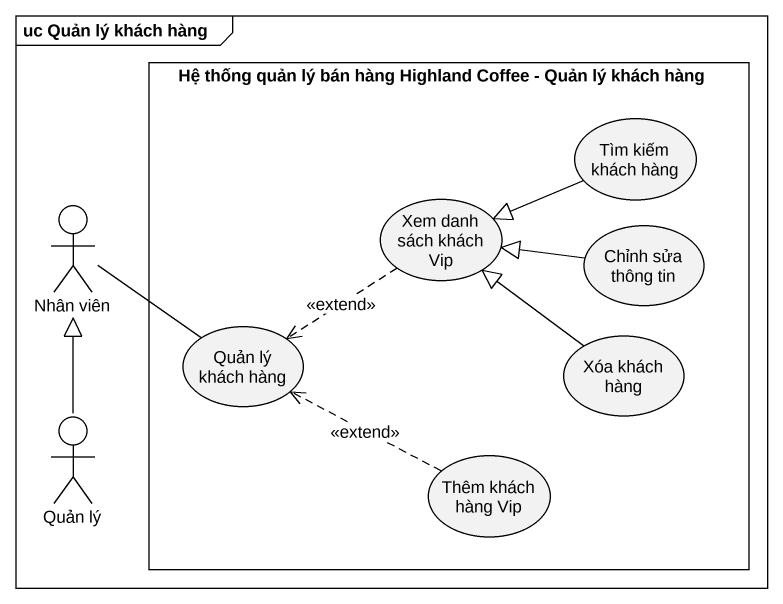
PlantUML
@startuml
mainframe uc Quản lý khách hàng
rectangle "Hệ thống quản lý bán hàng Highland Coffee - Quản lý khách hàng" as Hệ_thống_quản_lý_bán_hàng {
  usecase "Tìm kiếm khách hàng" as Tìm_kiếm_khách_hàng
  usecase "Xem danh sách khách Vip" as Xem_danh_sách_khách_Vip
  usecase "Chỉnh sửa thông tin" as Chỉnh_sửa_thông_tin
  usecase "Quản lý khách hàng" as Quản_lý_khách_hàng
  usecase "Xóa khách hàng" as Xóa_khách_hàng
  usecase "Thêm khách hàng Vip" as Thêm_khách_hàng_Vip
}
actor "Nhân viên" as Nhân_viên
actor "Quản lý" as Quản_lý
Tìm_kiếm_khách_hàng -left-|> Xem_danh_sách_khách_Vip
Nhân_viên -right- Quản_lý_khách_hàng
Xem_danh_sách_khách_Vip ..> Quản_lý_khách_hàng : <<extend>>
Chỉnh_sửa_thông_tin -left-|> Xem_danh_sách_khách_Vip
Xóa_khách_hàng -up-|> Xem_danh_sách_khách_Vip
Quản_lý -up-|> Nhân_viên
Thêm_khách_hàng_Vip .left.> Quản_lý_khách_hàng : <<extend>>
@enduml
